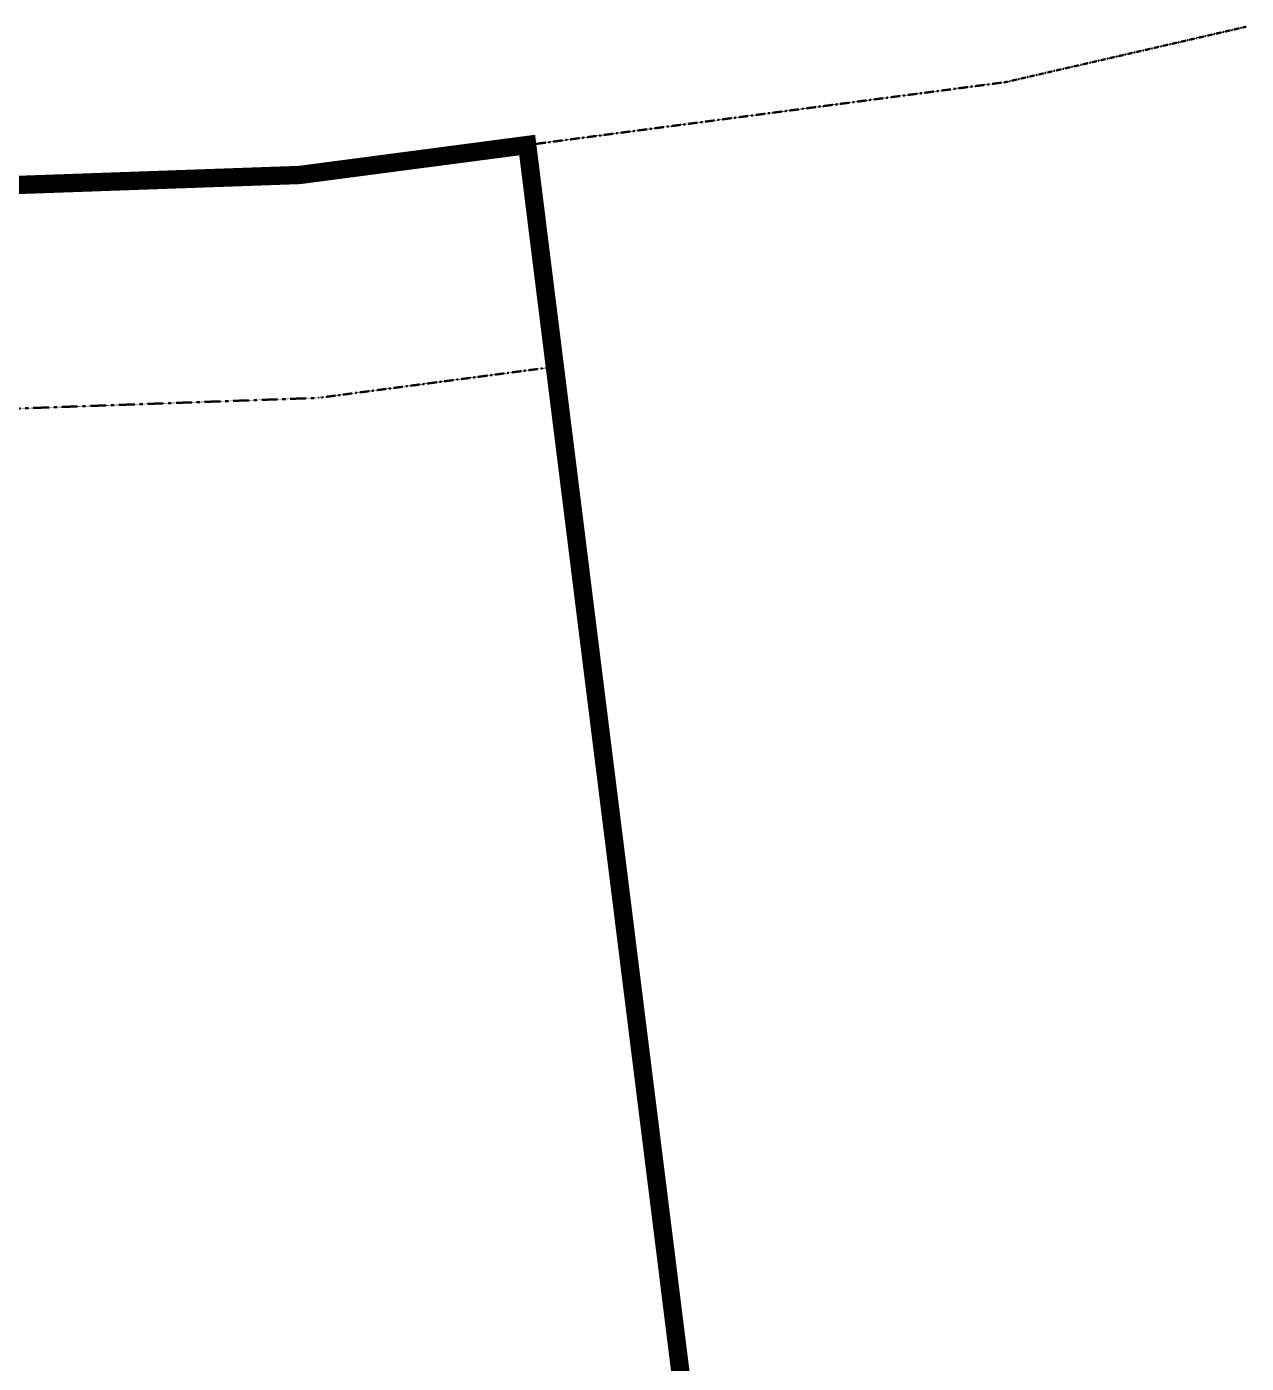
# Model space of a CAD drawing. Header units: millimetres. Extents: x -4865574 to 353735, y -2734656 to 279194.
# Drawn here: x -4820621 to -4787330, y -2673727 to -2637235 of the extents above; entities that cross this region are included whole.
import ezdxf

# ---------------------------------------------------------------- set-up
doc = ezdxf.new("R2010")
doc.units = ezdxf.units.MM
doc.linetypes.add('AM-Property Line', pattern=[9, 5, -1.5, 1, -1.5])
doc.linetypes.add('SiteBoundary RT1$0$DASHDOT', pattern=[1, 0.5, -0.25, 0, -0.25])
doc.layers.add('SITE-1', color=8, linetype='AM-Property Line', lineweight=50)
doc.layers.add('SiteBoundary RT1$0$AM-BOUNDARYLINE', color=242, linetype='SiteBoundary RT1$0$DASHDOT')

# ---------------------------------------------------------------- blocks, each defined once
blk = doc.blocks.new('Family - ___-2026221-LEVEL 61 _BMU ACCESS_')
at = {"layer": 'SITE-1'}
for p, q in [((-4813172, -2641283), (-4806960, -2640466)), ((-4806960, -2640466), (-4795448, -2732666)), ((-4832597, -2641971), (-4813172, -2641283))]:
    blk.add_line(p, q, dxfattribs=at)
blk = doc.blocks.new('Family - ___-2031015-LEVEL 61 _BMU ACCESS_')
at = {"layer": 'SITE-1'}
for p, q in [((-4793901, -2638748), (-4787330, -2637235)), ((-4806960, -2640466), (-4793901, -2638748)), ((-4806960, -2640466), (-4795448, -2732666))]:
    blk.add_line(p, q, dxfattribs=at)
blk = doc.blocks.new('Family - ___-2031174-LEVEL 61 _BMU ACCESS_')
at = {"layer": 'SITE-1'}
for p, q in [((-4793901, -2638748), (-4787330, -2637235)), ((-4865574, -2638678), (-4851999, -2640805)), ((-4806960, -2640466), (-4793901, -2638748)), ((-4813172, -2641283), (-4806960, -2640466)), ((-4851999, -2640805), (-4847680, -2641065)), ((-4847680, -2641065), (-4832597, -2641971)), ((-4832597, -2641971), (-4813172, -2641283))]:
    blk.add_line(p, q, dxfattribs=at)
blk = doc.blocks.new('Family - ___-5299071-LEVEL 61 _BMU ACCESS_')
at = {"layer": 'SITE-1'}
for p, q in [((-4806165, -2646514), (-4812665, -2647369)), ((-4812665, -2647369), (-4832672, -2648077))]:
    blk.add_line(p, q, dxfattribs=at)

msp = doc.modelspace()

# ---------------------------------------------------------------- linework, layer by layer
at = {"layer": 'SiteBoundary RT1$0$AM-BOUNDARYLINE', "color": 216, "lineweight": 50, "ltscale": 25, "const_width": 500}
msp.add_lwpolyline([(-4847680, -2641065), (-4832597, -2641971), (-4813172, -2641283), (-4806960, -2640466), (-4795448, -2732666), (-4806847, -2732666), (-4826930, -2731965), (-4846463, -2734405), (-4859186, -2733168)], close=True, dxfattribs=at)

# ---------------------------------------------------------------- block references
at = {"layer": 'SITE-1'}
for name in ['Family - ___-2031174-LEVEL 61 _BMU ACCESS_', 'Family - ___-2031015-LEVEL 61 _BMU ACCESS_', 'Family - ___-2026221-LEVEL 61 _BMU ACCESS_', 'Family - ___-5299071-LEVEL 61 _BMU ACCESS_']:
    msp.add_blockref(name, (0, 0), dxfattribs=at)

doc.saveas('drawing.dxf')
